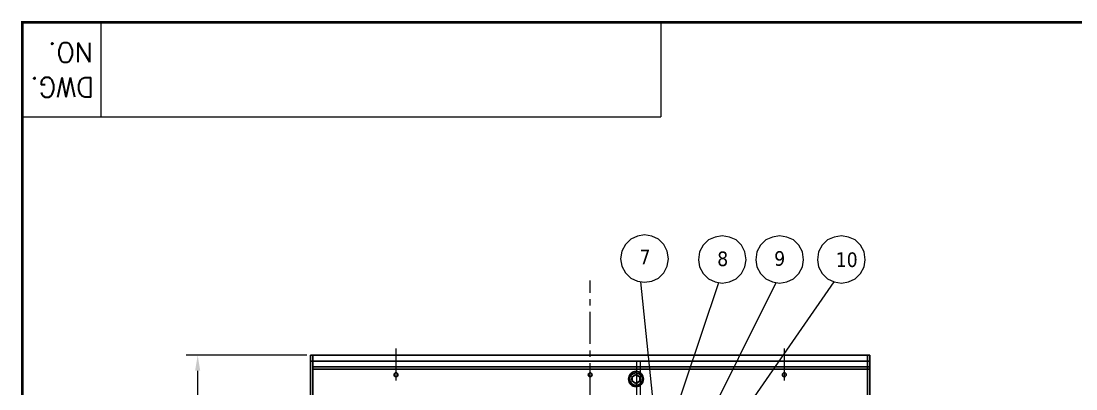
# Model space of a CAD drawing. Header units: millimetres. Extents: x 208456 to 224154, y -159503 to -153953.
# Drawn here: x 216788 to 219504, y -155083 to -154137 of the extents above; entities that cross this region are included whole.
import ezdxf

# ---------------------------------------------------------------- set-up
doc = ezdxf.new("R2010")
doc.units = ezdxf.units.MM
doc.header["$LTSCALE"] = 13
doc.linetypes.add('CENTERX2', pattern=[101.6, 63.5, -12.7, 12.7, -12.7])
for name, color, linetype in [('1', 4, 'Continuous'), ('2', 3, 'Continuous'), ('粗实线', 4, 'Continuous')]:
    doc.layers.add(name, color=color, linetype=linetype)
doc.layers.add('标注、文本', color=3, linetype='Continuous', lineweight=25)
doc.layers.add('铁心', color=3, linetype='Continuous', lineweight=0)
doc.styles.add('ROMANS', font='romans.shx', dxfattribs={"bigfont": 'whgtxt.shx'})
doc.styles.get("Standard").update_dxf_attribs({"font": 'gbenor.shx', "bigfont": 'gbcbig.shx'})
doc.styles.add('Tahoma$001', font='tahoma.ttf', dxfattribs={"height": 2.159784})
doc.dimstyles.new('1-15', dxfattribs={"dimscale": 20, "dimtxt": 3.5, "dimasz": 2, "dimexe": 1.5, "dimexo": 0.5, "dimgap": 0.5, "dimtad": 1, "dimtoh": 1, "dimdec": 1, "dimdsep": 46, "dimtxsty": 'Standard', "dimcen": 2.5, "dimclrd": 3, "dimclre": 3, "dimclrt": 3, "dimadec": 0, "dimazin": 2, "dimtfac": 1, "dimtdec": 1, "dimtmove": 0, "dimatfit": 2, "dimfxl": 1, "dimarcsym": 0})

# ---------------------------------------------------------------- blocks, each defined once
blk = doc.blocks.new('A$C3970166B')
at = {"layer": '标注、文本', "color": 4, "lineweight": 30}
for points in [[(20.3, 13.5), (18.6, 16.9), (16.1, 19.5), (12.7, 20.3), (9.3, 19.5), (6.8, 16.9), (5.1, 13.5), (6.8, 9.3), (9.3, 6.8), (12.7, 5.9), (16.1, 6.8), (18.6, 9.3)], [(19.5, 16.9), (12.7, 20.3), (5.9, 16.9), (5.9, 9.3), (12.7, 5.9), (19.5, 9.3)]]:
    blk.add_lwpolyline(points, close=True, dxfattribs=at)
for major_axis, ratio in [((0, 13.1), 0.967742), ((-11, 0), 0.961538)]:
    blk.add_ellipse((12.7, 13.1), major_axis=major_axis, ratio=ratio, start_param=0, end_param=6.283185, dxfattribs=at)
blk = doc.blocks.new('*D1648')
at = {"layer": 'Defpoints', "color": 0, "lineweight": -3, "transparency": 16777216}
for p in [(217242.6, -154996.7), (217533.3, -154996.7), (217533.3, -156646.7)]:
    blk.add_point(p, dxfattribs=at)
at = {"layer": '标注、文本', "color": 3, "lineweight": -2, "transparency": 16777216}
for p, q in [((217523.3, -154996.7), (217212.6, -154996.7)), ((217242.6, -156606.7), (217242.6, -155036.7)), ((217523.3, -156646.7), (217212.6, -156646.7))]:
    blk.add_line(p, q, dxfattribs=at)
at = {"layer": '标注、文本', "color": 3, "lineweight": -3, "transparency": 16777216}
for points in [[(217235.9, -155036.7), (217249.2, -155036.7), (217242.6, -154996.7)], [(217235.9, -156606.7), (217249.2, -156606.7), (217242.6, -156646.7)]]:
    blk.add_solid(points, dxfattribs=at)
at = {"layer": '标注、文本', "color": 3, "transparency": 16777216, "insert": (217197.6, -155821.7), "char_height": 70, "attachment_point": 5, "rotation": 90}
blk.add_mtext('1700', dxfattribs=at)

msp = doc.modelspace()

# ---------------------------------------------------------------- linework, layer by layer
at = {"layer": '1', "color": 1, "linetype": 'CENTERX2', "lineweight": -3, "ltscale": 0.1}
for p, q in [((218253.326, -156816.891), (218253.326, -154803.914)), ((217753.326, -154979.3), (217753.326, -155078.299)), ((217753.326, -154979.3), (217753.326, -155078.299)), ((218753.326, -154979.3), (218753.326, -155078.299)), ((218753.326, -154979.3), (218753.326, -155078.299))]:
    msp.add_line(p, q, dxfattribs=at)
at = {"layer": '1', "const_width": 6.541}
msp.add_lwpolyline([(216791.085, -159297.596), (223967.085, -159297.596), (223967.085, -154139.846), (216791.085, -154139.846), (216791.085, -159297.596)], dxfattribs=at)
at = {"layer": '2'}
for p, q in [((216992.91, -154139.846), (216992.91, -154382.784)), ((218435.585, -154139.846), (218435.585, -154382.784)), ((216791.085, -154382.784), (218435.585, -154382.784))]:
    msp.add_line(p, q, dxfattribs=at)
at = {"layer": '标注、文本'}
for p, q in [((218372.326, -155012.713), (218372.326, -156540.74)), ((218382.326, -155012.713), (218382.326, -156540.74))]:
    msp.add_line(p, q, dxfattribs=at)
at = {"layer": '标注、文本', "color": 4, "lineweight": 30}
for points in [[(218382.843, -155057.29), (218380.303, -155052.21), (218376.493, -155048.4), (218371.413, -155047.13), (218366.333, -155048.4), (218362.523, -155052.21), (218359.983, -155057.29), (218362.523, -155063.64), (218366.333, -155067.45), (218371.413, -155068.72), (218376.493, -155067.45), (218380.303, -155063.64)], [(218381.573, -155052.21), (218371.413, -155047.13), (218361.253, -155052.21), (218361.253, -155063.64), (218371.413, -155068.72), (218381.573, -155063.64)]]:
    msp.add_lwpolyline(points, close=True, dxfattribs=at)
for major_axis, ratio in [((0, 19.685), 0.967742), ((-16.51, 0), 0.961538)]:
    msp.add_ellipse((218371.413, -155057.925), major_axis=major_axis, ratio=ratio, start_param=0, end_param=6.283185, dxfattribs=at)
at = {"layer": '粗实线', "lineweight": 30}
for p, q in [((217533.326, -156546.74), (217533.326, -154996.713)), ((218973.326, -154996.713), (217533.326, -154996.713)), ((217533.326, -155026.713), (217533.326, -154996.713)), ((217533.326, -155026.713), (217533.326, -154996.713)), ((217539.326, -156540.74), (217539.326, -154996.713)), ((218967.326, -156540.74), (218967.326, -154996.713)), ((218973.326, -156546.74), (218973.326, -154996.713)), ((218973.326, -155026.713), (218973.326, -154996.713)), ((218973.326, -155011.713), (217533.326, -155011.713)), ((217539.326, -155026.713), (218973.326, -155026.713)), ((217539.326, -155032.713), (218973.326, -155032.713))]:
    msp.add_line(p, q, dxfattribs=at)
for centre in [(217753.326, -155046.905), (218253.326, -155046.905), (218753.326, -155046.905)]:
    msp.add_circle(centre, 5, dxfattribs=at)
at = {"layer": '铁心'}
for points in [[(218455.315, -154748.711), (218452.002, -154728.832), (218442.967, -154711.665), (218429.112, -154697.81), (218411.944, -154690.28), (218393.572, -154686.967), (218374.898, -154690.28), (218358.032, -154697.81), (218344.177, -154711.665), (218334.84, -154728.832), (218331.828, -154748.711), (218334.84, -154767.384), (218344.177, -154784.251), (218358.032, -154798.105), (218374.898, -154805.936), (218393.572, -154808.948), (218411.944, -154805.936), (218429.112, -154798.105), (218442.967, -154784.251), (218452.002, -154767.384)], [(218655.446, -154750.813), (218652.133, -154730.935), (218643.097, -154713.767), (218629.243, -154699.912), (218612.075, -154692.383), (218593.703, -154689.07), (218575.029, -154692.383), (218558.163, -154699.912), (218544.308, -154713.767), (218534.971, -154730.935), (218531.959, -154750.813), (218534.971, -154769.487), (218544.308, -154786.353), (218558.163, -154800.208), (218575.029, -154808.039), (218593.703, -154811.051), (218612.075, -154808.039), (218629.243, -154800.208), (218643.097, -154786.353), (218652.133, -154769.487)], [(218803.118, -154750.813), (218799.805, -154730.935), (218790.77, -154713.767), (218776.915, -154699.912), (218759.747, -154692.383), (218741.375, -154689.07), (218722.701, -154692.383), (218705.835, -154699.912), (218691.98, -154713.767), (218682.643, -154730.935), (218679.631, -154750.813), (218682.643, -154769.487), (218691.98, -154786.353), (218705.835, -154800.208), (218722.701, -154808.039), (218741.375, -154811.051), (218759.747, -154808.039), (218776.915, -154800.208), (218790.77, -154786.353), (218799.805, -154769.487)], [(218962.006, -154750.813), (218958.693, -154730.935), (218949.657, -154713.767), (218935.803, -154699.912), (218918.635, -154692.383), (218900.263, -154689.07), (218881.589, -154692.383), (218864.722, -154699.912), (218850.868, -154713.767), (218841.531, -154730.935), (218838.519, -154750.813), (218841.531, -154769.487), (218850.868, -154786.353), (218864.722, -154800.208), (218881.589, -154808.039), (218900.263, -154811.051), (218918.635, -154808.039), (218935.803, -154800.208), (218949.657, -154786.353), (218958.693, -154769.487)]]:
    msp.add_lwpolyline(points, close=True, dxfattribs=at)
for points in [[(218450.033, -155448.054), (218384.235, -154807.442), (218384.235, -154807.442)], [(218453.323, -155200.849), (218584.366, -154809.545), (218584.366, -154809.545)], [(218539.161, -155197.547), (218732.038, -154809.545), (218732.038, -154809.545)], [(218616.928, -155190.411), (218881.589, -154808.039), (218881.589, -154808.039)]]:
    msp.add_lwpolyline(points, dxfattribs=at)

# ---------------------------------------------------------------- block references
at = {"layer": '标注、文本', "xscale": 1.5, "yscale": 1.5, "zscale": 1.5}
msp.add_blockref('A$C3970166B', (218352.363, -155077.61), dxfattribs=at)

# ---------------------------------------------------------------- texts
at = {"layer": '2', "style": 'ROMANS'}
for s, p in [('NO.', (216973.837, -154192.093)), ('DWG.', (216975.635, -154281.599))]:
    msp.add_text(s, height=50.4563, rotation=180, dxfattribs=at).set_placement(p)
at = {"layer": '铁心', "style": 'Tahoma$001'}
for s, height, p in [('7', 37.589, (218380.259, -154762.832)), ('8', 37.589, (218580.643, -154767.248)), ('9', 37.589, (218727.346, -154766.318)), ('10', 37.5893, (218885.875, -154769.54))]:
    msp.add_text(s, height=height, dxfattribs=at).set_placement(p)

# ---------------------------------------------------------------- dimensions: what is measured, and where the dimension line sits
at = {"layer": '标注、文本'}
dim = msp.add_linear_dim(base=(217242.574, -154996.713), p1=(217533.326, -156646.74), p2=(217533.326, -154996.713), angle=90, text='1700', dimstyle='1-15', dxfattribs=at)
dim.commit()
dim.dimension.update_dxf_attribs({"geometry": '*D1648', "text_midpoint": (217197.574, -155821.727)})

doc.saveas('drawing.dxf')
